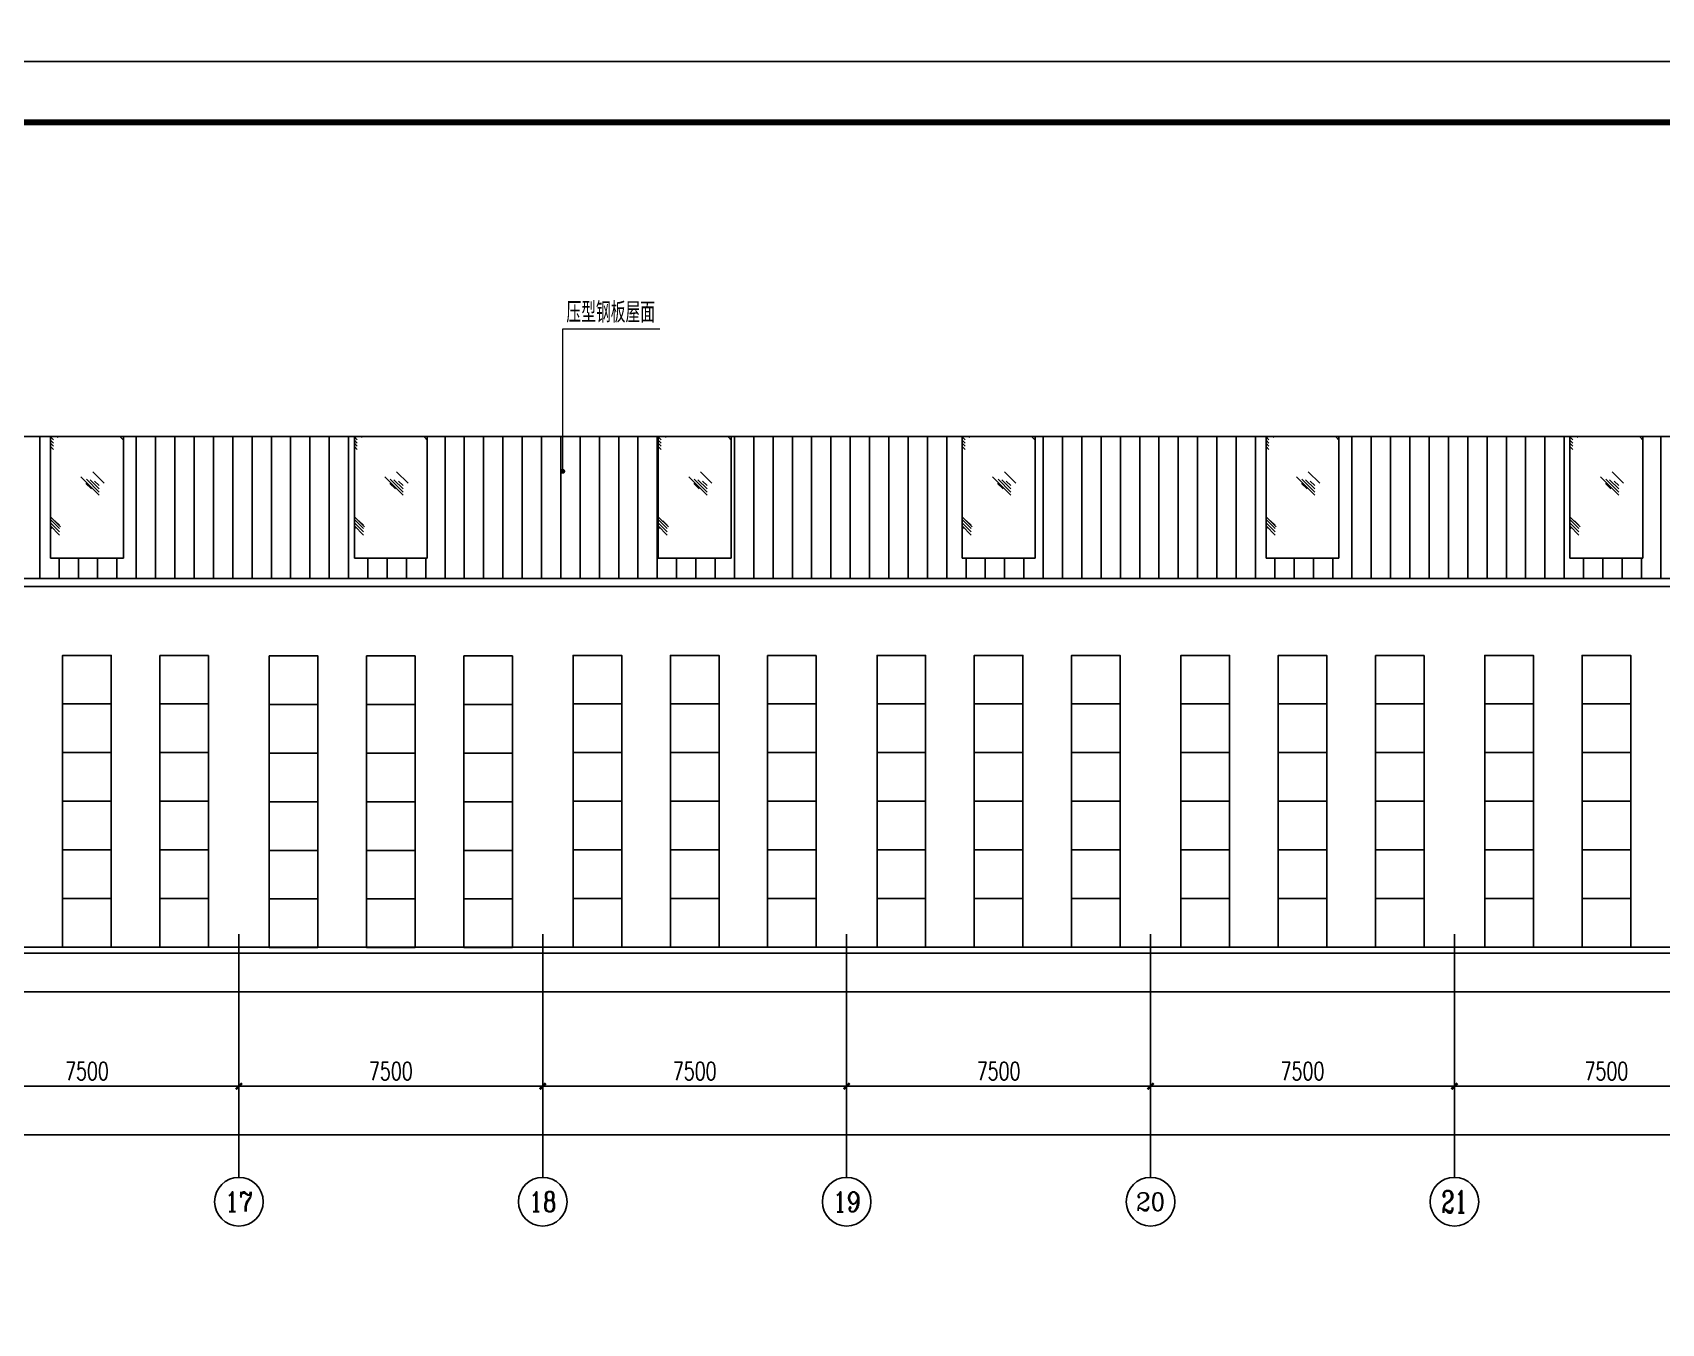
# Model space of a CAD drawing. Extents: x 962303 to 1579583, y -174742 to 224716.
# Drawn here: x 1463632 to 1503832, y -16886 to 14971 of the extents above; entities that cross this region are included whole.
import ezdxf
from ezdxf.enums import TextEntityAlignment as Align

# ---------------------------------------------------------------- set-up
doc = ezdxf.new("R2010")
doc.units = 0
doc.header["$LTSCALE"] = 1000
doc.header["$MEASUREMENT"] = 0
for name, color, linetype in [('AXIS', 3, 'Continuous'), ('AXIS_TEXT', 7, 'Continuous'), ('PUB_TEXT', 7, 'Continuous'), ('PUB_TITLE', 4, 'Continuous')]:
    doc.layers.add(name, color=color, linetype=linetype)
doc.layers.add('DIM_IDEN', color=3, linetype='Continuous', lineweight=0)
doc.styles.add('_TCH_AXIS', font='COMPLEX', dxfattribs={"bigfont": 'GBCBIG'})
doc.styles.add('_TCH_DIM_T3', font='SIMPLEX', dxfattribs={"width": 0.705882, "bigfont": 'GBCBIG'})
doc.styles.add('_TCH_LABEL', font='COMPLEX', dxfattribs={"bigfont": 'GBCBIG'})
doc.styles.add('COMPLEX', font='COMPLEX')
doc.dimstyles.new('_TCH_ARCH&&150', dxfattribs={"dimtxt": 446.25, "dimasz": 150, "dimexe": 375, "dimexo": 450, "dimgap": 150, "dimtad": 1, "dimdec": 0, "dimzin": 0, "dimdsep": 46, "dimtxsty": '_TCH_DIM_T3', "dimblk": 'ARCHTICK', "dimcen": 0.09, "dimclrt": 7, "dimazin": 2, "dimtfac": 1, "dimtdec": 0, "dimtix": 1, "dimtmove": 2, "dimatfit": 3, "dimfxl": 0, "dimtolj": 1, "dimtzin": 0, "dimarcsym": 0})

# ---------------------------------------------------------------- blocks, each defined once
blk = doc.blocks.new('_ArchTick')
at = {"color": 0, "linetype": 'ByBlock', "const_width": 0.4}
blk.add_lwpolyline([(-0.5, -0.5), (0.5, 0.5)], dxfattribs=at)
blk = doc.blocks.new('*D748')
at = {"layer": 'AXIS', "color": 0, "lineweight": -2}
for p, q in [((1461223, -7732), (1461223, -11407)), ((1468723, -7732), (1468723, -11407)), ((1461223, -11032), (1468723, -11032))]:
    blk.add_line(p, q, dxfattribs=at)
at = {"layer": 'Defpoints', "color": 0}
for p in [(1461223, -7282), (1468723, -7282), (1468723, -11032)]:
    blk.add_point(p, dxfattribs=at)
at = {"layer": 'AXIS', "color": 0, "lineweight": -2, "xscale": 150, "yscale": 150, "zscale": 150, "rotation": 180}
blk.add_blockref('_ArchTick', (1461223, -11032), dxfattribs=at)
at = {"layer": 'AXIS', "color": 0, "lineweight": -2, "xscale": 150, "yscale": 150, "zscale": 150}
blk.add_blockref('_ArchTick', (1468723, -11032), dxfattribs=at)
at = {"layer": 'AXIS', "color": 7, "insert": (1464973, -10659), "char_height": 446.2, "attachment_point": 5, "style": '_TCH_DIM_T3'}
blk.add_mtext('\\A1;7500', dxfattribs=at)
blk = doc.blocks.new('*D749')
at = {"layer": 'AXIS', "color": 0, "lineweight": -2}
for p, q in [((1468723, -7732), (1468723, -11407)), ((1476223, -7732), (1476223, -11407)), ((1468723, -11032), (1476223, -11032))]:
    blk.add_line(p, q, dxfattribs=at)
at = {"layer": 'Defpoints', "color": 0}
for p in [(1468723, -7282), (1476223, -7282), (1476223, -11032)]:
    blk.add_point(p, dxfattribs=at)
at = {"layer": 'AXIS', "color": 0, "lineweight": -2, "xscale": 150, "yscale": 150, "zscale": 150, "rotation": 180}
blk.add_blockref('_ArchTick', (1468723, -11032), dxfattribs=at)
at = {"layer": 'AXIS', "color": 0, "lineweight": -2, "xscale": 150, "yscale": 150, "zscale": 150}
blk.add_blockref('_ArchTick', (1476223, -11032), dxfattribs=at)
at = {"layer": 'AXIS', "color": 7, "insert": (1472473, -10659), "char_height": 446.2, "attachment_point": 5, "style": '_TCH_DIM_T3'}
blk.add_mtext('\\A1;7500', dxfattribs=at)
blk = doc.blocks.new('*D750')
at = {"layer": 'AXIS', "color": 0, "lineweight": -2}
for p, q in [((1476223, -7732), (1476223, -11407)), ((1483723, -7732), (1483723, -11407)), ((1476223, -11032), (1483723, -11032))]:
    blk.add_line(p, q, dxfattribs=at)
at = {"layer": 'Defpoints', "color": 0}
for p in [(1476223, -7282), (1483723, -7282), (1483723, -11032)]:
    blk.add_point(p, dxfattribs=at)
at = {"layer": 'AXIS', "color": 0, "lineweight": -2, "xscale": 150, "yscale": 150, "zscale": 150, "rotation": 180}
blk.add_blockref('_ArchTick', (1476223, -11032), dxfattribs=at)
at = {"layer": 'AXIS', "color": 0, "lineweight": -2, "xscale": 150, "yscale": 150, "zscale": 150}
blk.add_blockref('_ArchTick', (1483723, -11032), dxfattribs=at)
at = {"layer": 'AXIS', "color": 7, "insert": (1479973, -10659), "char_height": 446.2, "attachment_point": 5, "style": '_TCH_DIM_T3'}
blk.add_mtext('\\A1;7500', dxfattribs=at)
blk = doc.blocks.new('*D751')
at = {"layer": 'AXIS', "color": 0, "lineweight": -2}
for p, q in [((1483723, -7732), (1483723, -11407)), ((1491223, -7732), (1491223, -11407)), ((1483723, -11032), (1491223, -11032))]:
    blk.add_line(p, q, dxfattribs=at)
at = {"layer": 'Defpoints', "color": 0}
for p in [(1483723, -7282), (1491223, -7282), (1491223, -11032)]:
    blk.add_point(p, dxfattribs=at)
at = {"layer": 'AXIS', "color": 0, "lineweight": -2, "xscale": 150, "yscale": 150, "zscale": 150, "rotation": 180}
blk.add_blockref('_ArchTick', (1483723, -11032), dxfattribs=at)
at = {"layer": 'AXIS', "color": 0, "lineweight": -2, "xscale": 150, "yscale": 150, "zscale": 150}
blk.add_blockref('_ArchTick', (1491223, -11032), dxfattribs=at)
at = {"layer": 'AXIS', "color": 7, "insert": (1487473, -10659), "char_height": 446.2, "attachment_point": 5, "style": '_TCH_DIM_T3'}
blk.add_mtext('\\A1;7500', dxfattribs=at)
blk = doc.blocks.new('*D752')
at = {"layer": 'AXIS', "color": 0, "lineweight": -2}
for p, q in [((1491223, -7732), (1491223, -11407)), ((1498723, -7732), (1498723, -11407)), ((1491223, -11032), (1498723, -11032))]:
    blk.add_line(p, q, dxfattribs=at)
at = {"layer": 'Defpoints', "color": 0}
for p in [(1491223, -7282), (1498723, -7282), (1498723, -11032)]:
    blk.add_point(p, dxfattribs=at)
at = {"layer": 'AXIS', "color": 0, "lineweight": -2, "xscale": 150, "yscale": 150, "zscale": 150, "rotation": 180}
blk.add_blockref('_ArchTick', (1491223, -11032), dxfattribs=at)
at = {"layer": 'AXIS', "color": 0, "lineweight": -2, "xscale": 150, "yscale": 150, "zscale": 150}
blk.add_blockref('_ArchTick', (1498723, -11032), dxfattribs=at)
at = {"layer": 'AXIS', "color": 7, "insert": (1494973, -10659), "char_height": 446.2, "attachment_point": 5, "style": '_TCH_DIM_T3'}
blk.add_mtext('\\A1;7500', dxfattribs=at)
blk = doc.blocks.new('*D753')
at = {"layer": 'AXIS', "color": 0, "lineweight": -2}
for p, q in [((1498723, -7732), (1498723, -11407)), ((1506223, -7732), (1506223, -11407)), ((1498723, -11032), (1506223, -11032))]:
    blk.add_line(p, q, dxfattribs=at)
at = {"layer": 'Defpoints', "color": 0}
for p in [(1498723, -7282), (1506223, -7282), (1506223, -11032)]:
    blk.add_point(p, dxfattribs=at)
at = {"layer": 'AXIS', "color": 0, "lineweight": -2, "xscale": 150, "yscale": 150, "zscale": 150, "rotation": 180}
blk.add_blockref('_ArchTick', (1498723, -11032), dxfattribs=at)
at = {"layer": 'AXIS', "color": 0, "lineweight": -2, "xscale": 150, "yscale": 150, "zscale": 150}
blk.add_blockref('_ArchTick', (1506223, -11032), dxfattribs=at)
at = {"layer": 'AXIS', "color": 7, "insert": (1502473, -10659), "char_height": 446.2, "attachment_point": 5, "style": '_TCH_DIM_T3'}
blk.add_mtext('\\A1;7500', dxfattribs=at)
blk = doc.blocks.new('*D761')
at = {"layer": 'AXIS', "color": 0, "lineweight": -2}
for p, q in [((1348723, -7732), (1348723, -12607)), ((1558723, -7732), (1558723, -12607)), ((1348723, -12232), (1558723, -12232))]:
    blk.add_line(p, q, dxfattribs=at)
at = {"layer": 'Defpoints', "color": 0}
for p in [(1348723, -7282), (1558723, -7282), (1558723, -12232)]:
    blk.add_point(p, dxfattribs=at)
at = {"layer": 'AXIS', "color": 0, "lineweight": -2, "xscale": 150, "yscale": 150, "zscale": 150, "rotation": 180}
blk.add_blockref('_ArchTick', (1348723, -12232), dxfattribs=at)
at = {"layer": 'AXIS', "color": 0, "lineweight": -2, "xscale": 150, "yscale": 150, "zscale": 150}
blk.add_blockref('_ArchTick', (1558723, -12232), dxfattribs=at)
at = {"layer": 'AXIS', "color": 7, "insert": (1453723, -11859), "char_height": 446.2, "attachment_point": 5, "style": '_TCH_DIM_T3'}
blk.add_mtext('\\A1;210000', dxfattribs=at)
blk = doc.blocks.new('_AXISO')
blk.add_circle((0, 0), 0.5)
at = {"layer": 'AXIS_TEXT', "style": 'COMPLEX', "width": 1.041667}
blk.add_attdef('A', text='', height=0.56, dxfattribs=at).set_placement((-0.25, -0.28), (0.25, -0.28), align=Align.FIT)

msp = doc.modelspace()

# ---------------------------------------------------------------- hatches: boundary and pattern name
h = msp.add_hatch()
h.set_pattern_fill('LINE', color=251, scale=500, angle=90, style=0)
h.set_pattern_definition([(90, (2552516.56, 52019.8), (476.25, 3e-14), [])])
h.paths.add_polyline_path([(1419073.2, 1501.4), (1348523.2, 1501.4), (1348523.2, 5001.4), (1359073.2, 5001.4), (1359073.2, 2001.4), (1360873.2, 2001.4), (1360873.2, 5001.4), (1366573.2, 5001.4), (1366573.2, 2001.4), (1368373.2, 2001.4), (1368373.2, 5001.4), (1374073.2, 5001.4), (1374073.2, 2001.4), (1375873.2, 2001.4), (1375873.2, 5001.4), (1381573.2, 5001.4), (1381573.2, 2001.4), (1383373.2, 2001.4), (1383373.2, 5001.4), (1389073.2, 5001.4), (1389073.2, 2001.4), (1390873.2, 2001.4), (1390873.2, 5001.4), (1396573.2, 5001.4), (1396573.2, 2001.4), (1398373.2, 2001.4), (1398373.2, 5001.4), (1404073.2, 5001.4), (1404073.2, 2001.4), (1405873.2, 2001.4), (1405873.2, 5001.4), (1411573.2, 5001.4), (1411573.2, 2001.4), (1413373.2, 2001.4), (1413373.2, 5001.4), (1419073.2, 5001.4), (1419073.2, 2001.4), (1420873.2, 2001.4), (1420873.2, 5001.4), (1426573.2, 5001.4), (1426573.2, 2001.4), (1428373.2, 2001.4), (1428373.2, 5001.4), (1434073.2, 5001.4), (1434073.2, 2001.4), (1435873.2, 2001.4), (1435873.2, 5001.4), (1441573.2, 5001.4), (1441573.2, 2001.4), (1443373.2, 2001.4), (1443373.2, 5001.4), (1449073.2, 5001.4), (1449073.2, 2001.4), (1450873.2, 2001.4), (1450873.2, 5001.4), (1456573.2, 5001.4), (1456573.2, 2001.4), (1458373.2, 2001.4), (1458373.2, 5001.4), (1464073.2, 5001.4), (1464073.2, 2001.4), (1465873.2, 2001.4), (1465873.2, 5001.4), (1471573.2, 5001.4), (1471573.2, 2001.4), (1473373.2, 2001.4), (1473373.2, 5001.4), (1479073.2, 5001.4), (1479073.2, 2001.4), (1480873.2, 2001.4), (1480873.2, 5001.4), (1486573.2, 5001.4), (1486573.2, 2001.4), (1488373.2, 2001.4), (1488373.2, 5001.4), (1494073.2, 5001.4), (1494073.2, 2001.4), (1495873.2, 2001.4), (1495873.2, 5001.4), (1501573.2, 5001.4), (1501573.2, 2001.4), (1503373.2, 2001.4), (1503373.2, 5001.4), (1509073.2, 5001.4), (1509073.2, 2001.4), (1510873.2, 2001.4), (1510873.2, 5001.4), (1516573.2, 5001.4), (1516573.2, 2001.4), (1518373.2, 2001.4), (1518373.2, 5001.4), (1524073.2, 5001.4), (1524073.2, 2001.4), (1525873.2, 2001.4), (1525873.2, 5001.4), (1531573.2, 5001.4), (1531573.2, 2001.4), (1533373.2, 2001.4), (1533373.2, 5001.4), (1539073.2, 5001.4), (1539073.2, 2001.4), (1540873.2, 2001.4), (1540873.2, 5001.4), (1546573.2, 5001.4), (1546573.2, 2001.4), (1548373.2, 2001.4), (1548373.2, 5001.4), (1554073.2, 5001.4), (1554073.2, 2001.4), (1555873.2, 2001.4), (1555873.2, 5001.4), (1558923.2, 5001.4), (1558923.2, 1501.4)])
h = msp.add_hatch()
h.set_pattern_fill('玻璃1', color=4, scale=200, style=0)
h.set_pattern_definition([(135, (2077168.7, 52099.8), (979.767, 979.767), [448, -1152]), (135, (2076976.7, 52179.8), (979.767, 979.767), [192, -1408]), (135, (2077168.7, 52179.8), (979.767, 979.767), [320, -1280]), (135, (2077072.7, 52099.8), (-1074.8023, -1074.8023), [400, -1200]), (135, (2077168.7, 52019.8), (979.767, 979.767), [640, -960]), (135, (2077168.7, 52259.8), (979.767, 979.767), [160, -1440])])
h.paths.add_polyline_path([(1464073.2, 5001.4), (1465873.2, 5001.4), (1465873.2, 2001.4), (1464073.2, 2001.4)])
h = msp.add_hatch()
h.set_pattern_fill('玻璃1', color=4, scale=200, style=0)
h.set_pattern_definition([(135, (2084668.7, 52099.8), (979.767, 979.767), [448, -1152]), (135, (2084476.7, 52179.8), (979.767, 979.767), [192, -1408]), (135, (2084668.7, 52179.8), (979.767, 979.767), [320, -1280]), (135, (2084572.7, 52099.8), (-1074.8023, -1074.8023), [400, -1200]), (135, (2084668.7, 52019.8), (979.767, 979.767), [640, -960]), (135, (2084668.7, 52259.8), (979.767, 979.767), [160, -1440])])
h.paths.add_polyline_path([(1471573.2, 5001.4), (1473373.2, 5001.4), (1473373.2, 2001.4), (1471573.2, 2001.4)])
h = msp.add_hatch()
h.set_pattern_fill('玻璃1', color=4, scale=200, style=0)
h.set_pattern_definition([(135, (2092168.7, 52099.8), (979.767, 979.767), [448, -1152]), (135, (2091976.7, 52179.8), (979.767, 979.767), [192, -1408]), (135, (2092168.7, 52179.8), (979.767, 979.767), [320, -1280]), (135, (2092072.7, 52099.8), (-1074.8023, -1074.8023), [400, -1200]), (135, (2092168.7, 52019.8), (979.767, 979.767), [640, -960]), (135, (2092168.7, 52259.8), (979.767, 979.767), [160, -1440])])
h.paths.add_polyline_path([(1479073.2, 5001.4), (1480873.2, 5001.4), (1480873.2, 2001.4), (1479073.2, 2001.4)])
h = msp.add_hatch()
h.set_pattern_fill('玻璃1', color=4, scale=200, style=0)
h.set_pattern_definition([(135, (2099668.7, 52099.8), (979.767, 979.767), [448, -1152]), (135, (2099476.7, 52179.8), (979.767, 979.767), [192, -1408]), (135, (2099668.7, 52179.8), (979.767, 979.767), [320, -1280]), (135, (2099572.7, 52099.8), (-1074.8023, -1074.8023), [400, -1200]), (135, (2099668.7, 52019.8), (979.767, 979.767), [640, -960]), (135, (2099668.7, 52259.8), (979.767, 979.767), [160, -1440])])
h.paths.add_polyline_path([(1486573.2, 5001.4), (1488373.2, 5001.4), (1488373.2, 2001.4), (1486573.2, 2001.4)])
h = msp.add_hatch()
h.set_pattern_fill('玻璃1', color=4, scale=200, style=0)
h.set_pattern_definition([(135, (2107168.7, 52099.8), (979.767, 979.767), [448, -1152]), (135, (2106976.7, 52179.8), (979.767, 979.767), [192, -1408]), (135, (2107168.7, 52179.8), (979.767, 979.767), [320, -1280]), (135, (2107072.7, 52099.8), (-1074.8023, -1074.8023), [400, -1200]), (135, (2107168.7, 52019.8), (979.767, 979.767), [640, -960]), (135, (2107168.7, 52259.8), (979.767, 979.767), [160, -1440])])
h.paths.add_polyline_path([(1494073.2, 5001.4), (1495873.2, 5001.4), (1495873.2, 2001.4), (1494073.2, 2001.4)])
h = msp.add_hatch()
h.set_pattern_fill('玻璃1', color=4, scale=200, style=0)
h.set_pattern_definition([(135, (2114668.7, 52099.8), (979.767, 979.767), [448, -1152]), (135, (2114476.7, 52179.8), (979.767, 979.767), [192, -1408]), (135, (2114668.7, 52179.8), (979.767, 979.767), [320, -1280]), (135, (2114572.7, 52099.8), (-1074.8023, -1074.8023), [400, -1200]), (135, (2114668.7, 52019.8), (979.767, 979.767), [640, -960]), (135, (2114668.7, 52259.8), (979.767, 979.767), [160, -1440])])
h.paths.add_polyline_path([(1501573.2, 5001.4), (1503373.2, 5001.4), (1503373.2, 2001.4), (1501573.2, 2001.4)])

# ---------------------------------------------------------------- linework, layer by layer
for p, q in [((1558923.2, 5001.4), (1348523.2, 5001.4)), ((1464073.2, 5001.4), (1464073.2, 2001.4)), ((1465873.2, 5001.4), (1465873.2, 2001.4)), ((1471573.2, 5001.4), (1471573.2, 2001.4)), ((1473373.2, 5001.4), (1473373.2, 2001.4)), ((1479073.2, 5001.4), (1479073.2, 2001.4)), ((1480873.2, 5001.4), (1480873.2, 2001.4)), ((1486573.2, 5001.4), (1486573.2, 2001.4)), ((1488373.2, 5001.4), (1488373.2, 2001.4)), ((1494073.2, 5001.4), (1494073.2, 2001.4)), ((1495873.2, 5001.4), (1495873.2, 2001.4)), ((1501573.2, 5001.4), (1501573.2, 2001.4)), ((1503373.2, 5001.4), (1503373.2, 2001.4)), ((1465873.2, 2001.4), (1464073.2, 2001.4)), ((1473373.2, 2001.4), (1471573.2, 2001.4)), ((1480873.2, 2001.4), (1479073.2, 2001.4)), ((1488373.2, 2001.4), (1486573.2, 2001.4)), ((1495873.2, 2001.4), (1494073.2, 2001.4)), ((1503373.2, 2001.4), (1501573.2, 2001.4)), ((1558723.2, 1301.4), (1348723.2, 1301.4)), ((1558223.2, 1501.4), (1419073.2, 1501.4)), ((1559043.2, -7598.6), (1348403.2, -7598.6)), ((1559043.2, -7748.6), (1348403.2, -7748.6)), ((1562948.3, -8698.6), (1340792.6, -8698.6))]:
    msp.add_line(p, q)
at = {"color": 4}
for p, q in [((1464373.2, -7598.6), (1464373.2, -398.6)), ((1464373.2, -398.6), (1465573.2, -398.6)), ((1465573.2, -398.6), (1465573.2, -7598.6)), ((1466773.2, -7598.6), (1466773.2, -398.6)), ((1466773.2, -398.6), (1467973.2, -398.6)), ((1467973.2, -398.6), (1467973.2, -7598.6)), ((1476973.2, -7598.6), (1476973.2, -398.6)), ((1476973.2, -398.6), (1478173.2, -398.6)), ((1478173.2, -398.6), (1478173.2, -7598.6)), ((1479373.2, -7598.6), (1479373.2, -398.6)), ((1479373.2, -398.6), (1480573.2, -398.6)), ((1480573.2, -398.6), (1480573.2, -7598.6)), ((1481773.2, -7598.6), (1481773.2, -398.6)), ((1481773.2, -398.6), (1482973.2, -398.6)), ((1482973.2, -398.6), (1482973.2, -7598.6)), ((1484473.2, -7598.6), (1484473.2, -398.6)), ((1484473.2, -398.6), (1485673.2, -398.6)), ((1485673.2, -398.6), (1485673.2, -7598.6)), ((1486873.2, -7598.6), (1486873.2, -398.6)), ((1486873.2, -398.6), (1488073.2, -398.6)), ((1488073.2, -398.6), (1488073.2, -7598.6)), ((1489273.2, -7598.6), (1489273.2, -398.6)), ((1489273.2, -398.6), (1490473.2, -398.6)), ((1490473.2, -398.6), (1490473.2, -7598.6)), ((1491973.2, -7598.6), (1491973.2, -398.6)), ((1491973.2, -398.6), (1493173.2, -398.6)), ((1493173.2, -398.6), (1493173.2, -7598.6)), ((1494373.2, -7598.6), (1494373.2, -398.6)), ((1494373.2, -398.6), (1495573.2, -398.6)), ((1495573.2, -398.6), (1495573.2, -7598.6)), ((1496773.2, -7598.6), (1496773.2, -398.6)), ((1496773.2, -398.6), (1497973.2, -398.6)), ((1497973.2, -398.6), (1497973.2, -7598.6)), ((1499473.2, -7598.6), (1499473.2, -398.6)), ((1499473.2, -398.6), (1500673.2, -398.6)), ((1500673.2, -398.6), (1500673.2, -7598.6)), ((1501873.2, -7598.6), (1501873.2, -398.6)), ((1501873.2, -398.6), (1503073.2, -398.6)), ((1503073.2, -398.6), (1503073.2, -7598.6)), ((1469473.2, -7610.8), (1469473.2, -410.8)), ((1469473.2, -410.8), (1470673.2, -410.8)), ((1470673.2, -410.8), (1470673.2, -7610.8)), ((1471873.2, -7610.8), (1471873.2, -410.8)), ((1471873.2, -410.8), (1473073.2, -410.8)), ((1473073.2, -410.8), (1473073.2, -7610.8)), ((1474273.2, -7610.8), (1474273.2, -410.8)), ((1474273.2, -410.8), (1475473.2, -410.8)), ((1475473.2, -410.8), (1475473.2, -7610.8)), ((1465573.2, -1598.6), (1464373.2, -1598.6)), ((1467973.2, -1598.6), (1466773.2, -1598.6)), ((1478173.2, -1598.6), (1476973.2, -1598.6)), ((1480573.2, -1598.6), (1479373.2, -1598.6)), ((1482973.2, -1598.6), (1481773.2, -1598.6)), ((1485673.2, -1598.6), (1484473.2, -1598.6)), ((1488073.2, -1598.6), (1486873.2, -1598.6)), ((1490473.2, -1598.6), (1489273.2, -1598.6)), ((1493173.2, -1598.6), (1491973.2, -1598.6)), ((1495573.2, -1598.6), (1494373.2, -1598.6)), ((1497973.2, -1598.6), (1496773.2, -1598.6)), ((1500673.2, -1598.6), (1499473.2, -1598.6)), ((1503073.2, -1598.6), (1501873.2, -1598.6)), ((1470673.2, -1610.8), (1469473.2, -1610.8)), ((1473073.2, -1610.8), (1471873.2, -1610.8)), ((1475473.2, -1610.8), (1474273.2, -1610.8)), ((1465573.2, -2798.6), (1464373.2, -2798.6)), ((1467973.2, -2798.6), (1466773.2, -2798.6)), ((1470673.2, -2810.8), (1469473.2, -2810.8)), ((1473073.2, -2810.8), (1471873.2, -2810.8)), ((1475473.2, -2810.8), (1474273.2, -2810.8)), ((1478173.2, -2798.6), (1476973.2, -2798.6)), ((1480573.2, -2798.6), (1479373.2, -2798.6)), ((1482973.2, -2798.6), (1481773.2, -2798.6)), ((1485673.2, -2798.6), (1484473.2, -2798.6)), ((1488073.2, -2798.6), (1486873.2, -2798.6)), ((1490473.2, -2798.6), (1489273.2, -2798.6)), ((1493173.2, -2798.6), (1491973.2, -2798.6)), ((1495573.2, -2798.6), (1494373.2, -2798.6)), ((1497973.2, -2798.6), (1496773.2, -2798.6)), ((1500673.2, -2798.6), (1499473.2, -2798.6)), ((1503073.2, -2798.6), (1501873.2, -2798.6)), ((1465573.2, -3998.6), (1464373.2, -3998.6)), ((1467973.2, -3998.6), (1466773.2, -3998.6)), ((1470673.2, -4010.8), (1469473.2, -4010.8)), ((1473073.2, -4010.8), (1471873.2, -4010.8)), ((1475473.2, -4010.8), (1474273.2, -4010.8)), ((1478173.2, -3998.6), (1476973.2, -3998.6)), ((1480573.2, -3998.6), (1479373.2, -3998.6)), ((1482973.2, -3998.6), (1481773.2, -3998.6)), ((1485673.2, -3998.6), (1484473.2, -3998.6)), ((1488073.2, -3998.6), (1486873.2, -3998.6)), ((1490473.2, -3998.6), (1489273.2, -3998.6)), ((1493173.2, -3998.6), (1491973.2, -3998.6)), ((1495573.2, -3998.6), (1494373.2, -3998.6)), ((1497973.2, -3998.6), (1496773.2, -3998.6)), ((1500673.2, -3998.6), (1499473.2, -3998.6)), ((1503073.2, -3998.6), (1501873.2, -3998.6)), ((1465573.2, -5198.6), (1464373.2, -5198.6)), ((1467973.2, -5198.6), (1466773.2, -5198.6)), ((1470673.2, -5210.8), (1469473.2, -5210.8)), ((1473073.2, -5210.8), (1471873.2, -5210.8)), ((1475473.2, -5210.8), (1474273.2, -5210.8)), ((1478173.2, -5198.6), (1476973.2, -5198.6)), ((1480573.2, -5198.6), (1479373.2, -5198.6)), ((1482973.2, -5198.6), (1481773.2, -5198.6)), ((1485673.2, -5198.6), (1484473.2, -5198.6)), ((1488073.2, -5198.6), (1486873.2, -5198.6)), ((1490473.2, -5198.6), (1489273.2, -5198.6)), ((1493173.2, -5198.6), (1491973.2, -5198.6)), ((1495573.2, -5198.6), (1494373.2, -5198.6)), ((1497973.2, -5198.6), (1496773.2, -5198.6)), ((1500673.2, -5198.6), (1499473.2, -5198.6)), ((1503073.2, -5198.6), (1501873.2, -5198.6)), ((1465573.2, -6398.6), (1464373.2, -6398.6)), ((1467973.2, -6398.6), (1466773.2, -6398.6)), ((1470673.2, -6410.8), (1469473.2, -6410.8)), ((1473073.2, -6410.8), (1471873.2, -6410.8)), ((1475473.2, -6410.8), (1474273.2, -6410.8)), ((1478173.2, -6398.6), (1476973.2, -6398.6)), ((1480573.2, -6398.6), (1479373.2, -6398.6)), ((1482973.2, -6398.6), (1481773.2, -6398.6)), ((1485673.2, -6398.6), (1484473.2, -6398.6)), ((1488073.2, -6398.6), (1486873.2, -6398.6)), ((1490473.2, -6398.6), (1489273.2, -6398.6)), ((1493173.2, -6398.6), (1491973.2, -6398.6)), ((1495573.2, -6398.6), (1494373.2, -6398.6)), ((1497973.2, -6398.6), (1496773.2, -6398.6)), ((1500673.2, -6398.6), (1499473.2, -6398.6)), ((1503073.2, -6398.6), (1501873.2, -6398.6)), ((1465573.2, -7598.6), (1464373.2, -7598.6)), ((1467973.2, -7598.6), (1466773.2, -7598.6)), ((1470673.2, -7610.8), (1469473.2, -7610.8)), ((1473073.2, -7610.8), (1471873.2, -7610.8)), ((1475473.2, -7610.8), (1474273.2, -7610.8)), ((1478173.2, -7598.6), (1476973.2, -7598.6)), ((1480573.2, -7598.6), (1479373.2, -7598.6)), ((1482973.2, -7598.6), (1481773.2, -7598.6)), ((1485673.2, -7598.6), (1484473.2, -7598.6)), ((1488073.2, -7598.6), (1486873.2, -7598.6)), ((1490473.2, -7598.6), (1489273.2, -7598.6)), ((1493173.2, -7598.6), (1491973.2, -7598.6)), ((1495573.2, -7598.6), (1494373.2, -7598.6)), ((1497973.2, -7598.6), (1496773.2, -7598.6)), ((1500673.2, -7598.6), (1499473.2, -7598.6)), ((1503073.2, -7598.6), (1501873.2, -7598.6))]:
    msp.add_line(p, q, dxfattribs=at)
for points in [[(1465573.2, -7598.6), (1464373.2, -7598.6), (1464373.2, -398.6), (1465573.2, -398.6)], [(1478173.2, -7598.6), (1476973.2, -7598.6), (1476973.2, -398.6), (1478173.2, -398.6)], [(1480573.2, -7598.6), (1479373.2, -7598.6), (1479373.2, -398.6), (1480573.2, -398.6)], [(1485673.2, -7598.6), (1484473.2, -7598.6), (1484473.2, -398.6), (1485673.2, -398.6)], [(1488073.2, -7598.6), (1486873.2, -7598.6), (1486873.2, -398.6), (1488073.2, -398.6)], [(1490473.2, -7598.6), (1489273.2, -7598.6), (1489273.2, -398.6), (1490473.2, -398.6)], [(1493173.2, -7598.6), (1491973.2, -7598.6), (1491973.2, -398.6), (1493173.2, -398.6)], [(1495573.2, -7598.6), (1494373.2, -7598.6), (1494373.2, -398.6), (1495573.2, -398.6)], [(1500673.2, -7598.6), (1499473.2, -7598.6), (1499473.2, -398.6), (1500673.2, -398.6)], [(1503073.2, -7598.6), (1501873.2, -7598.6), (1501873.2, -398.6), (1503073.2, -398.6)], [(1470673.2, -7610.8), (1469473.2, -7610.8), (1469473.2, -410.8), (1470673.2, -410.8)], [(1473073.2, -7610.8), (1471873.2, -7610.8), (1471873.2, -410.8), (1473073.2, -410.8)]]:
    msp.add_lwpolyline(points, close=True, dxfattribs=at)
at = {"layer": 'AXIS'}
for p, q in [((1468723.2, -7282.3), (1468723.2, -13282.3)), ((1476223.2, -7282.3), (1476223.2, -13282.3)), ((1483723.2, -7282.3), (1483723.2, -13282.3)), ((1491223.2, -7282.3), (1491223.2, -13282.3)), ((1498723.2, -7282.3), (1498723.2, -13282.3))]:
    msp.add_line(p, q, dxfattribs=at)
at = {"layer": 'DIM_IDEN'}
for p, q in [((1476717.5, 4142.2), (1476717.5, 7655.9)), ((1476717.5, 7655.9), (1479108.9, 7655.9))]:
    msp.add_line(p, q, dxfattribs=at)
at = {"layer": 'DIM_IDEN', "const_width": 60}
msp.add_lwpolyline([(1476717.5, 4112.2, 1), (1476717.5, 4172.2, 1)], format="xyb", close=True, dxfattribs=at)
at = {"layer": 'PUB_TITLE'}
for points in [[(1334333.3, 14258.1), (1579583.3, 14258.1), (1579583.3, 77258.1), (1334333.3, 77258.1)], [(1334333.3, -48741.9), (1579583.3, -48741.9), (1579583.3, 14258.1), (1334333.3, 14258.1)]]:
    msp.add_lwpolyline(points, close=True, dxfattribs=at)
at = {"layer": 'PUB_TITLE', "const_width": 150}
msp.add_lwpolyline([(1338083.3, -47241.9), (1578083.3, -47241.9), (1578083.3, 12758.1), (1338083.3, 12758.1)], close=True, dxfattribs=at)

# ---------------------------------------------------------------- block references
at = {"layer": 'AXIS'}
ref = msp.add_blockref('_AXISO', (1468723.2, -13882.3), dxfattribs=dict(at, xscale=1200, yscale=1200, zscale=1200))
ref.add_attrib('A', '17', dxfattribs={"layer": 'AXIS_TEXT', "height": 481.71, "style": '_TCH_AXIS', "width": 1.034483}).set_placement((1468379.1, -14123.2), (1469067.3, -14123.2), align=Align.FIT)
ref = msp.add_blockref('_AXISO', (1476223.2, -13882.3), dxfattribs=dict(at, xscale=1200, yscale=1200, zscale=1200))
ref.add_attrib('A', '18', dxfattribs={"layer": 'AXIS_TEXT', "height": 481.71, "style": '_TCH_AXIS', "width": 1.034483}).set_placement((1475879.1, -14123.2), (1476567.3, -14123.2), align=Align.FIT)
ref = msp.add_blockref('_AXISO', (1483723.2, -13882.3), dxfattribs=dict(at, xscale=1200, yscale=1200, zscale=1200))
ref.add_attrib('A', '19', dxfattribs={"layer": 'AXIS_TEXT', "height": 492.67, "style": '_TCH_AXIS'}).set_placement((1483383, -14128.7), (1484063.4, -14128.7), align=Align.FIT)
ref = msp.add_blockref('_AXISO', (1491223.2, -13882.3), dxfattribs=dict(at, xscale=1200, yscale=1200, zscale=1200))
ref.add_attrib('A', '20', dxfattribs={"layer": 'AXIS_TEXT', "height": 441.41, "style": '_TCH_AXIS'}).set_placement((1490865.8, -14103.1), (1491580.5, -14103.1), align=Align.FIT)
ref = msp.add_blockref('_AXISO', (1498723.2, -13882.3), dxfattribs=dict(at, xscale=1200, yscale=1200, zscale=1200))
ref.add_attrib('A', '21', dxfattribs={"layer": 'AXIS_TEXT', "height": 540.28, "style": '_TCH_AXIS', "width": 0.862069}).set_placement((1498401.6, -14152.5), (1499044.8, -14152.5), align=Align.FIT)

# ---------------------------------------------------------------- texts
at = {"layer": 'PUB_TEXT', "style": '_TCH_LABEL'}
msp.add_text('压型钢板屋面', height=506.38, dxfattribs=at).set_placement((1476806.7, 7813.4))

# ---------------------------------------------------------------- dimensions: what is measured, and where the dimension line sits
at = {"layer": 'AXIS'}
for p1, p2, distance, picture, middle in [((1348723.2, -7282.3), (1558723.2, -7282.3), -4950, '*D761', (1453723.2, -11859.2)), ((1461223.2, -7282.3), (1468723.2, -7282.3), -3750, '*D748', (1464973.2, -10659.2)), ((1468723.2, -7282.3), (1476223.2, -7282.3), -3750, '*D749', (1472473.2, -10659.2)), ((1476223.2, -7282.3), (1483723.2, -7282.3), -3750, '*D750', (1479973.2, -10659.2)), ((1483723.2, -7282.3), (1491223.2, -7282.3), -3750, '*D751', (1487473.2, -10659.2)), ((1491223.2, -7282.3), (1498723.2, -7282.3), -3750, '*D752', (1494973.2, -10659.2)), ((1498723.2, -7282.3), (1506223.2, -7282.3), -3750, '*D753', (1502473.2, -10659.2))]:
    dim = msp.add_aligned_dim(p1=p1, p2=p2, distance=distance, dimstyle='_TCH_ARCH&&150', dxfattribs=at)
    dim.commit()
    dim.dimension.update_dxf_attribs({"geometry": picture, "text_midpoint": middle})

doc.saveas('drawing.dxf')
